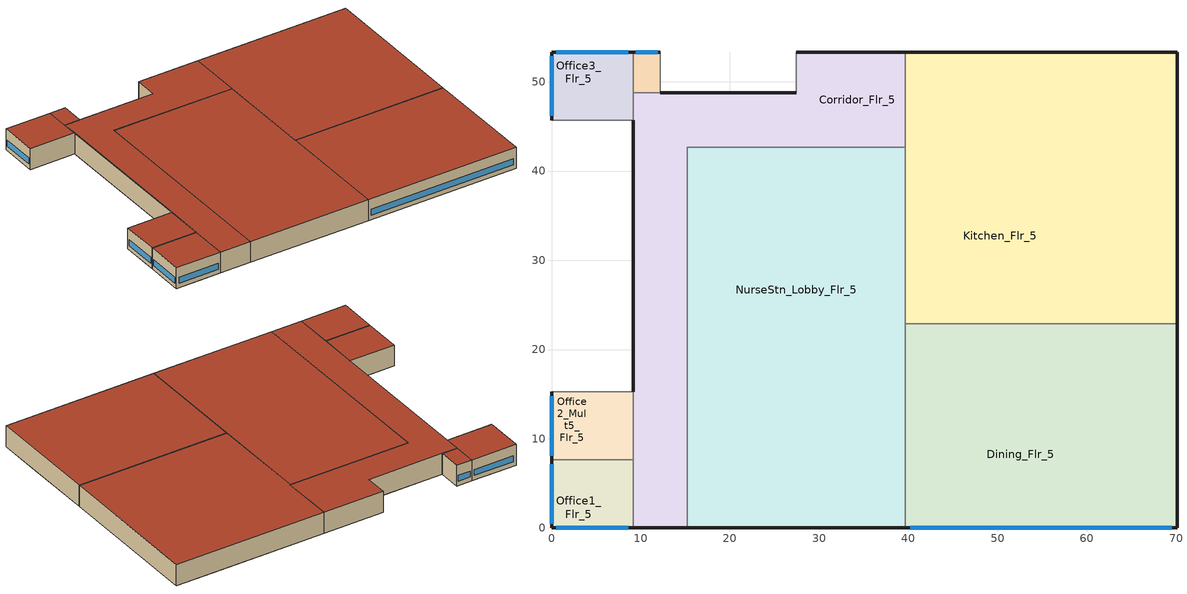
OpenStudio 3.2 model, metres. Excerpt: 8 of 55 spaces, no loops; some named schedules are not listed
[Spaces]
Corridor_Flr_5
 floor to NurseStn_Lobby_Flr_4: 15.24,42.67 15.24,33.53 9.14,33.53 9.14,42.67 z17.07
 floor to Corridor_NW_Flr_4: 39.62,53.34 39.62,42.67 9.14,42.67 9.14,48.77 28.96,48.77 28.96,53.34 z17.07
 floor to Corridor_SE_Flr_4: 15.24,10.67 15.24,4.57 9.14,4.57 9.14,10.67 z17.07
 floor adiabatic (Floor Adiabatic construction): 28.96,53.34 28.96,48.77 27.43,48.77 27.43,53.34 z17.07; 15.24,4.57 15.24,0 9.14,0 9.14,4.57 z17.07
 floor to Lab_Flr_4: 15.24,33.53 15.24,10.67 9.14,10.67 9.14,33.53 z17.07
 wall outside: 9.14,0 15.24,0 / 39.62,53.34 27.43,53.34 / 27.43,48.77 12.19,48.77 / 9.14,45.72 9.14,15.24 z17.07:21.34
 wall to Kitchen_Flr_5: 39.62,42.67 39.62,53.34 z17.07:21.34
 wall adiabatic (Wall Adiabatic construction): 27.43,53.34 27.43,48.77 z17.07:21.34
 wall to NurseStn_Lobby_Flr_5: 15.24,0 15.24,42.67 39.62,42.67 z17.07:21.34
 wall to Office1_Flr_5: 9.14,7.62 9.14,0 z17.07:21.34
 wall to Office4_Mult6_Flr_5: 12.19,48.77 9.14,48.77 z17.07:21.34
 wall to Office2_Mult5_Flr_5: 9.14,15.24 9.14,7.62 z17.07:21.34
 wall to Office3_Flr_5: 9.14,48.77 9.14,45.72 z17.07:21.34
 roof outside: 15.24,0 15.24,42.67 39.62,42.67 39.62,53.34 27.43,53.34 27.43,48.77 9.14,48.77 9.14,0 z21.34
Kitchen_Flr_5
 floor to PatRoom5_Mult10_Flr_4: 44.2,53.34 44.2,48.77 39.62,48.77 39.62,53.34 z17.07
 floor to Corridor_NW_Flr_4: 65.53,48.77 65.53,42.67 39.62,42.67 39.62,48.77 z17.07
 floor to Radiology_Flr_4: 60.96,42.67 60.96,22.86 39.62,22.86 39.62,42.67 z17.07
 floor to Corridor_SE_Flr_4: 65.53,42.67 65.53,22.86 60.96,22.86 60.96,42.67 z17.07
 floor to PatRoom4_Flr_4: 70.1,53.34 70.1,48.77 62.48,48.77 62.48,53.34 z17.07
 floor adiabatic (Floor Adiabatic construction): 70.1,48.77 70.1,22.86 65.53,22.86 65.53,48.77 z17.07; 62.48,53.34 62.48,48.77 44.2,48.77 44.2,53.34 z17.07
 wall outside: 70.1,22.86 70.1,53.34 39.62,53.34 z17.07:21.34
 wall to NurseStn_Lobby_Flr_5: 39.62,42.67 39.62,22.86 z17.07:21.34
 wall to Dining_Flr_5: 39.62,22.86 70.1,22.86 z17.07:21.34
 roof outside: 70.1,22.86 70.1,53.34 39.62,53.34 39.62,22.86 z21.34
NurseStn_Lobby_Flr_5
 floor to NurseStn_Lobby_Flr_4: 39.62,42.67 39.62,10.67 28.96,10.67 28.96,19.81 15.24,19.81 15.24,42.67 z17.07
 floor to Corridor_SE_Flr_4: 39.62,10.67 39.62,0 28.96,0 28.96,4.57 15.24,4.57 15.24,10.67 z17.07
 floor adiabatic (Floor Adiabatic construction): 28.96,4.57 28.96,0 15.24,0 15.24,4.57 z17.07
 floor to Lab_Flr_4: 28.96,19.81 28.96,10.67 15.24,10.67 15.24,19.81 z17.07
 wall outside: 15.24,0 39.62,0 z17.07:21.34
 wall to Dining_Flr_5: 39.62,0 39.62,22.86 z17.07:21.34
 roof outside: 39.62,0 39.62,42.67 15.24,42.67 15.24,0 z21.34
Office1_Flr_5
 floor to PatRoom6_Flr_4: 6.1,4.57 6.1,0 0,0 0,4.57 z17.07
 floor to PatRoom7_Mult10_Flr_4: 4.57,7.62 4.57,4.57 0,4.57 0,7.62 z17.07
 floor to Corridor_SE_Flr_4: 9.14,7.62 9.14,4.57 4.57,4.57 4.57,7.62 z17.07
 floor adiabatic (Floor Adiabatic construction): 9.14,4.57 9.14,0 6.1,0 6.1,4.57 z17.07
 wall outside: 0,7.62 0,0 9.14,0 z17.07:21.34
 wall to Office2_Mult5_Flr_5: 9.14,7.62 0,7.62 z17.07:21.34
 window: 0,7.16 0,0.46 / 0.55,0 8.6,0 z17.98:19.2
 roof outside: 9.14,0 9.14,7.62 0,7.62 0,0 z21.34
Office4_Mult6_Flr_5
 floor adiabatic (Floor Adiabatic construction): 12.19,53.34 12.19,48.77 9.14,48.77 9.14,53.34 z17.07
 wall outside: 12.19,53.34 9.14,53.34 z17.07:21.34
 wall to Office3_Flr_5: 9.14,53.34 9.14,48.77 z17.07:21.34
 wall adiabatic (Wall Adiabatic construction): 12.19,48.77 12.19,53.34 z17.07:21.34
 window: 11.88,53.34 9.45,53.34 z17.98:19.2
 roof outside: 12.19,48.77 12.19,53.34 9.14,53.34 9.14,48.77 z21.34
Office3_Flr_5
 floor to PatRoom8_Flr_4: 6.1,53.34 6.1,48.77 0,48.77 0,53.34 z17.07
 floor to Corridor_NW_Flr_4: 9.14,48.77 9.14,45.72 4.57,45.72 4.57,48.77 z17.07
 floor adiabatic (Floor Adiabatic construction): 9.14,53.34 9.14,48.77 6.1,48.77 6.1,53.34 z17.07; 4.57,48.77 4.57,45.72 0,45.72 0,48.77 z17.07
 wall outside: 9.14,53.34 0,53.34 0,45.72 z17.07:21.34
 wall adiabatic (Wall Adiabatic construction): 0,45.72 9.14,45.72 z17.07:21.34
 window: 0,52.88 0,46.18 / 8.6,53.34 0.55,53.34 z17.98:19.2
 roof outside: 9.14,45.72 9.14,53.34 0,53.34 0,45.72 z21.34
Office2_Mult5_Flr_5
 floor to PatRoom7_Mult10_Flr_4: 4.57,8.99 4.57,7.62 0,7.62 0,8.99 z17.07
 floor to Corridor_NW_Flr_4: 9.14,15.24 9.14,10.67 4.57,10.67 4.57,15.24 z17.07
 floor to Corridor_SE_Flr_4: 9.14,10.67 9.14,7.62 4.57,7.62 4.57,10.67 z17.07
 floor adiabatic (Floor Adiabatic construction): 4.57,15.24 4.57,8.99 0,8.99 0,15.24 z17.07
 wall outside: 0,15.24 0,7.62 z17.07:21.34
 wall adiabatic (Wall Adiabatic construction): 9.14,15.24 0,15.24 z17.07:21.34
 window: 0,14.78 0,8.08 z17.98:19.2
 roof outside: 9.14,7.62 9.14,15.24 0,15.24 0,7.62 z21.34
Dining_Flr_5
 floor to NurseStn_Lobby_Flr_4: 60.96,19.81 60.96,10.67 39.62,10.67 39.62,19.81 z17.07
 floor to PatRoom3_Mult10_Flr_4: 70.1,8.99 70.1,4.57 65.53,4.57 65.53,8.99 z17.07
 floor to Radiology_Flr_4: 60.96,22.86 60.96,19.81 39.62,19.81 39.62,22.86 z17.07
 floor to PatRoom2_Flr_4: 70.1,4.57 70.1,0 62.48,0 62.48,4.57 z17.07
 floor to Corridor_SE_Flr_4: 65.53,22.86 65.53,4.57 39.62,4.57 39.62,10.67 60.96,10.67 60.96,22.86 z17.07
 floor to PatRoom1_Mult10_Flr_4: 44.2,4.57 44.2,0 39.62,0 39.62,4.57 z17.07
 floor adiabatic (Floor Adiabatic construction): 70.1,22.86 70.1,8.99 65.53,8.99 65.53,22.86 z17.07; 62.48,4.57 62.48,0 44.2,0 44.2,4.57 z17.07
 wall outside: 39.62,0 70.1,0 70.1,22.86 z17.07:21.34
 window: 40.2,0 69.53,0 z17.98:19.2
 roof outside: 70.1,0 70.1,22.86 39.62,22.86 39.62,0 z21.34
[ClimateZones]
Climate Zone Institution Name 1=ASHRAE; Climate Zone Document Name 1=ANSI/ASHRAE Standard 169; Climate Zone Document Year 1=2006; Climate Zone Value 1=4A
[Building]
-Hospital-ASHRAE 169-2013-4A created: 2021-11-22 21:51:44 -0800: North Axis {deg}=0; Default Construction Set=90.1-2004 - Hospital - ASHRAE 169-2013-4A; Standards Number of Stories=6; Standards Number of Above Ground Stories=5; Standards Building Type=Hospital
[Site]
New York-John F Kennedy Intl AP_NY_USA: Latitude {deg}=40.65; Longitude {deg}=-73.8; Time Zone {hr}=-5; Elevation {m}=5; Terrain=City
[Site:WaterMainsTemperature]
Calculation Method=Correlation; Annual Average Outdoor Air Temperature {C}=12.4667; Maximum Difference In Monthly Average Outdoor Air Temperatures {deltaC}=25.2
[SizingPeriod:DesignDay] Barometric Pressure {Pa}=101241; Sky Clearness=0; Rain Indicator=0; Snow Indicator=0; Day of Month=21; Daylight Saving Time Indicator=0; Humidity Indicating Type=Wetbulb; Dry-Bulb Temperature Range Modifier Type=DefaultMultipliers
Name | Maximum Dry-Bulb Temperature {C} | Daily Dry-Bulb Temperature Range {deltaC} | Humidity Indicating Conditions at Maximum Dry-Bulb | Wind Speed {m/s} | Wind Direction {deg} | Month | Day Type | Solar Model Indicator | ASHRAE Taub | ASHRAE Taud
New.York-John.F.Kennedy.Intl.AP_NY_USA Ann Clg .4% Condns DB=>MWB | 32.1 | 7.4 | 23.1 | 5.6 | 230 | 7 | SummerDesignDay | ASHRAETau | 0.541 | 1.8
New.York-John.F.Kennedy.Intl.AP_NY_USA Ann Htg 99.6% Condns DB | -10.7 | 0 | -10.7 | 7.5 | 320 | 1 | WinterDesignDay | ASHRAEClearSky
[Site:GroundTemperature:FCfactorMethod]
January Ground Temperature {C}=14; February Ground Temperature {C}=7.3; March Ground Temperature {C}=3.3; April Ground Temperature {C}=1.2; May Ground Temperature {C}=-0.2; June Ground Temperature {C}=5.6; July Ground Temperature {C}=10.9; August Ground Temperature {C}=16.1; September Ground Temperature {C}=21.7; October Ground Temperature {C}=25; November Ground Temperature {C}=24.8; December Ground Temperature {C}=19.9
[Material:NoMass] Thermal Absorptance=0.9; Solar Absorptance=0.7
Name | Roughness | Thermal Resistance {m2-K/W} | Visible Absorptance
CP02 CARPET PAD | VeryRough | 0.21648 | 0.8
Nonres_Floor_Insulation | MediumSmooth | 2.88292 | 0.7
Typical Insulation R-6.78 | Smooth | 1.19347 | 0.7
Typical Carpet Pad | Smooth | 0.21648 | 0.8
Typical Insulation R-4.23 | Smooth | 0.745657 | 0.7
Typical Insulation R-14.76 | Smooth | 2.59864 | 0.7
Typical Insulation R-0.58 | Smooth | 0.101875 | 0.7
Typical Insulation R-0.01 | Smooth | 0.001 | 0.7
[Material]
Name | Roughness | Thickness {m} | Conductivity {W/m-K} | Density {kg/m3} | Specific Heat {J/kg-K} | Thermal Absorptance | Solar Absorptance | Visible Absorptance
100mm Normalweight concrete floor | MediumSmooth | 0.1016 | 2.31 | 2322 | 832
G01 13mm gypsum board | Smooth | 0.0127 | 0.16 | 800 | 1090 | 0.9 | 0.7 | 0.5
4 in. Normalweight Concrete Floor | MediumRough | 0.1016 | 2.31 | 2322 | 832 | 0.9 | 0.7 | 0.7
1IN Stucco | Smooth | 0.0253 | 0.6918 | 1858 | 837 | 0.9 | 0.7 | 0.92
8IN CONCRETE HW RefBldg | Rough | 0.2032 | 1.311 | 2240 | 836.8 | 0.9 | 0.7 | 0.7
1/2IN Gypsum | Smooth | 0.0127 | 0.16 | 784.9 | 830 | 0.9 | 0.4 | 0.4
Roof Membrane | VeryRough | 0.0095 | 0.16 | 1121.29 | 1460 | 0.9 | 0.7 | 0.7
Metal Roof Surface; F08 Metal surface | Smooth | 0.0008 | 45.28 | 7824 | 500 | 0.9 | 0.7 | 0.7
6 in. Normalweight Concrete Floor | MediumRough | 0.1524 | 2.31 | 2322 | 832 | 0.9 | 0.7 | 0.7
8 in. Concrete Block Basement Wall | MediumRough | 0.2032 | 1.326 | 1842 | 912 | 0.9 | 0.7 | 0.7
G05 25mm wood | MediumSmooth | 0.0254 | 0.15 | 608 | 1630 | 0.9 | 0.5 | 0.5
Std Wood 6inch | MediumSmooth | 0.15 | 0.12 | 540 | 1210 | 0.9 | 0.7 | 0.7
[Construction]
Floor Adiabatic construction: CP02 CARPET PAD, 100mm Normalweight concrete floor, Nonres_Floor_Insulation
Wall Adiabatic construction; Typical Interior Wall: G01 13mm gypsum board, G01 13mm gypsum board
Typical Insulated Exterior Mass Floor R-9.35: Typical Insulation R-6.78, 4 in. Normalweight Concrete Floor, Typical Carpet Pad
Typical Insulated Exterior Mass Wall R-6.62: 1IN Stucco, 8IN CONCRETE HW RefBldg, Typical Insulation R-4.23, 1/2IN Gypsum
Typical IEAD Roof R-15.87: Roof Membrane, Typical Insulation R-14.76, Metal Roof Surface
Typical Interior Floor: 100mm Normalweight concrete floor, CP02 CARPET PAD
Typical Interior Ceiling: CP02 CARPET PAD, 100mm Normalweight concrete floor
Typical Insulated Carpeted 6in Slab Floor: 6 in. Normalweight Concrete Floor, Typical Carpet Pad
Typical Insulated Basement Mass Wall: 8 in. Concrete Block Basement Wall
U 0.57 SHGC 0.39 Dbl Ref-D Clr 6mm/6mm Air: REF D CLEAR 6MM, AIR 6MM, CLEAR 6MM
Typical Insulated Metal Door R-1.43: F08 Metal surface, Typical Insulation R-0.58
Typical Overhead Door R-0.86: Typical Insulation R-0.01
U 1.17 SHGC 0.49 Simple Glazing Skylight U-1.17 SHGC 0.39: U 1.17 SHGC 0.49 Simple Glazing U-1.17 SHGC 0.39
Typical Interior Window: Clear 3mm
Typical Interior Door; Typical Interior Partition: G05 25mm wood
InteriorFurnishings: Std Wood 6inch
[DefaultConstructionSet]
90.1-2004 - Hospital - ASHRAE 169-2013-4A: Default Exterior Surface Constructions=Default Surface Constructions 1; Default Interior Surface Constructions=Default Surface Constructions 2; Default Ground Contact Surface Constructions=Default Surface Constructions 3; Default Exterior SubSurface Constructions=Default Sub Surface Constructions 1; Default Interior SubSurface Constructions=Default Sub Surface Constructions 2; Interior Partition Construction=Typical Interior Partition
[DefaultSurfaceConstructions]
Name | Floor Construction | Wall Construction | Roof Ceiling Construction
Default Surface Constructions 1 | Typical Insulated Exterior Mass Floor R-9.35 | Typical Insulated Exterior Mass Wall R-6.62 | Typical IEAD Roof R-15.87
Default Surface Constructions 2 | Typical Interior Floor | Typical Interior Wall | Typical Interior Ceiling
Default Surface Constructions 3 | Typical Insulated Carpeted 6in Slab Floor | Typical Insulated Basement Mass Wall
[DefaultSubSurfaceConstructions]
Name | Fixed Window Construction | Operable Window Construction | Door Construction | Glass Door Construction | Overhead Door Construction | Skylight Construction | Tubular Daylight Dome Construction | Tubular Daylight Diffuser Construction
Default Sub Surface Constructions 1 | U 0.57 SHGC 0.39 Dbl Ref-D Clr 6mm/6mm Air | U 0.57 SHGC 0.39 Dbl Ref-D Clr 6mm/6mm Air | Typical Insulated Metal Door R-1.43 | U 0.57 SHGC 0.39 Dbl Ref-D Clr 6mm/6mm Air | Typical Overhead Door R-0.86 | U 1.17 SHGC 0.49 Simple Glazing Skylight U-1.17 SHGC 0.39 | Typical Interior Window | Typical Interior Window
Default Sub Surface Constructions 2 | Typical Interior Window | Typical Interior Window | Typical Interior Door
[WindowMaterial:Glazing] Optical Data Type=SpectralAverage; Infrared Transmittance at Normal Incidence=0; Front Side Infrared Hemispherical Emissivity=0.84; Conductivity {W/m-K}=0.9; Dirt Correction Factor for Solar and Visible Transmittance=1; Solar Diffusing=No
Name | Thickness {m} | Solar Transmittance at Normal Incidence | Front Side Solar Reflectance at Normal Incidence | Back Side Solar Reflectance at Normal Incidence | Visible Transmittance at Normal Incidence | Front Side Visible Reflectance at Normal Incidence | Back Side Visible Reflectance at Normal Incidence | Back Side Infrared Hemispherical Emissivity
REF D CLEAR 6MM | 0.006 | 0.429 | 0.308 | 0.379 | 0.334 | 0.453 | 0.505 | 0.82
CLEAR 6MM | 0.006 | 0.775 | 0.071 | 0.071 | 0.881 | 0.08 | 0.08 | 0.84
Clear 3mm | 0.003 | 0.837 | 0.075 | 0.075 | 0.898 | 0.081 | 0.081 | 0.84
[WindowMaterial:Gas]
AIR 6MM: Gas Type=Air; Thickness {m}=0.0063
[WindowMaterial:SimpleGlazingSystem]
U 1.17 SHGC 0.49 Simple Glazing U-1.17 SHGC 0.39: U-Factor {W/m2-K}=6.64357; Solar Heat Gain Coefficient=0.39; Visible Transmittance=0.38
[Space] Building Story=Building Story 6; Part of Total Floor Area=Yes
Name | Space Type | Thermal Zone
Office1_Flr_5 | Hospital Office | Office1_Flr_5 ZN
Corridor_Flr_5 | Hospital Corridor | Corridor_Flr_5 ZN
Kitchen_Flr_5 | Hospital Kitchen | Kitchen_Flr_5 ZN
Office3_Flr_5 | Hospital Office | Office3_Flr_5 ZN
Office2_Mult5_Flr_5 | Hospital Office | Office2_Mult5_Flr_5 ZN
NurseStn_Lobby_Flr_5 | Hospital NurseStn | NurseStn_Lobby_Flr_5 ZN
Office4_Mult6_Flr_5 | Hospital Office | Office4_Mult6_Flr_5 ZN
Dining_Flr_5 | Hospital Dining | Dining_Flr_5 ZN
[BuildingStory]
Building Story 6: Nominal Z Coordinate {m}=17.0732
[SpaceType] Standards Building Type=Hospital
Name | Default Schedule Set | Design Specification Outdoor Air Object | Standards Space Type
Hospital Corridor | Hospital Corridor Schedule Set | Hospital Corridor Ventilation | Corridor
Hospital Dining | Hospital Dining Schedule Set | Hospital Dining Ventilation | Dining
Hospital Kitchen | Hospital Kitchen Schedule Set | Hospital Kitchen Ventilation | Kitchen
Hospital NurseStn | Hospital NurseStn Schedule Set | Hospital NurseStn Ventilation | NurseStn
Hospital Office | Hospital Office Schedule Set | Hospital Office Ventilation | Office
[People:Definition] Number of People Calculation Method=People/Area; Fraction Radiant=0.3
Name | People per Space Floor Area {person/m2}
Hospital Corridor People Definition | 0.0107639
Hospital Dining People Definition | 0.107639
Hospital Kitchen People Definition | 0.0538196
Hospital NurseStn People Definition | 0.0143483
Hospital Office People Definition | 0.0753474
[People] Work Efficiency Schedule=Work Efficiency Schedule; Clothing Insulation Schedule=Clothing Schedule; Air Velocity Schedule=Air Velocity Schedule; Multiplier=1
Name | People Definition | Space or SpaceType
Hospital Corridor People | Hospital Corridor People Definition | Hospital Corridor
Hospital Dining People | Hospital Dining People Definition | Hospital Dining
Hospital Kitchen People | Hospital Kitchen People Definition | Hospital Kitchen
Hospital NurseStn People | Hospital NurseStn People Definition | Hospital NurseStn
Hospital Office People | Hospital Office People Definition | Hospital Office
[Lights:Definition] Design Level Calculation Method=Watts/Area; Fraction Radiant=0.7; Fraction Visible=0.2; Return Air Fraction=0
Name | Watts per Space Floor Area {W/m2}
Hospital Corridor Lights Definition; Hospital NurseStn Lights Definition; Hospital Office Lights Definition | 10.7639
Hospital Dining Lights Definition | 9.68752
Hospital Kitchen Lights Definition | 12.9167
[Lights] Fraction Replaceable=1
Name | Lights Definition | Space or SpaceType
Hospital Corridor Lights | Hospital Corridor Lights Definition | Hospital Corridor
Hospital Dining Lights | Hospital Dining Lights Definition | Hospital Dining
Hospital Kitchen Lights | Hospital Kitchen Lights Definition | Hospital Kitchen
Hospital NurseStn Lights | Hospital NurseStn Lights Definition | Hospital NurseStn
Hospital Office Lights | Hospital Office Lights Definition | Hospital Office
[ElectricEquipment:Definition] Fraction Latent=0; Fraction Lost=0
Name | Design Level Calculation Method | Watts per Space Floor Area {W/m2} | Fraction Radiant | Design Level {W}
Hospital Dining Elec Equip Definition; Hospital Office Elec Equip Definition | Watts/Area | 10.7639 | 0.5
Hospital Kitchen Elec Equip Definition | Watts/Area | 80.7293 | 0.5
Hospital NurseStn Elec Equip Definition | Watts/Area | 21.5278 | 0.5
Kitchen Electric Equipment Definition1 | EquipmentLevel |  | 0.25 | 1031.8
Kitchen Electric Equipment Definition2 | EquipmentLevel |  | 0.25 | 1277.5
[ElectricEquipment]
Name | Electric Equipment Definition | Space or SpaceType | Schedule
Hospital Dining Elec Equip | Hospital Dining Elec Equip Definition | Hospital Dining
Hospital Kitchen Elec Equip | Hospital Kitchen Elec Equip Definition | Hospital Kitchen
Hospital NurseStn Elec Equip | Hospital NurseStn Elec Equip Definition | Hospital NurseStn
Hospital Office Elec Equip | Hospital Office Elec Equip Definition | Hospital Office
Kitchen_Reach-in-Freezer | Kitchen Electric Equipment Definition1 | Hospital Kitchen | Hospital ALWAYS_ON
Kitchen_Reach-in-Refrigerator | Kitchen Electric Equipment Definition2 | Hospital Kitchen | Hospital ALWAYS_ON
[DesignSpecification:OutdoorAir] Outdoor Air Method=Sum
Name | Outdoor Air Flow per Floor Area {m3/s-m2} | Outdoor Air Flow per Person {m3/s-person} | Outdoor Air Flow Rate {m3/s}
Hospital Corridor Ventilation | 0.000254
Hospital Dining Ventilation; Hospital Office Ventilation |  | 0.00943895
Hospital Kitchen Ventilation | 0 | 0 | 3.776
Hospital NurseStn Ventilation |  | 0.00707921
[DefaultScheduleSet] Number of People Schedule=Hospital BLDG_OCC_SCH; People Activity Level Schedule=Hospital ACTIVITY_SCH; Infiltration Schedule=Hospital INFIL_SCH_PNNL
Name | Lighting Schedule | Electric Equipment Schedule | Gas Equipment Schedule
Hospital Corridor Schedule Set | Hospital BLDG_LIGHT_CORRIDOR_SCH | Hospital BLDG_EQUIP_SCH
Hospital Dining Schedule Set | Hospital BLDG_LIGHT_SCH | Hospital BLDG_EQUIP_SCH
Hospital Kitchen Schedule Set | Hospital BLDG_LIGHT_SCH | Hospital BLDG_EQUIP_EXTD_SCH | Hospital BLDG_EQUIP_SCH
Hospital NurseStn Schedule Set | Hospital BLDG_LIGHT_NURSEFLR234_SCH | Hospital BLDG_EQUIP_SCH
Hospital Office Schedule Set | Hospital BLDG_LIGHT_OFFICE_SCH | Hospital BLDG_EQUIP_SCH
[ThermostatSetpoint:DualSetpoint] Heating Setpoint Temperature Schedule=Hospital HTGSETP_SCH; Cooling Setpoint Temperature Schedule=Hospital CLGSETP_SCH
Hospital Corridor Thermostat 3; Hospital Dining Thermostat 1; Hospital Kitchen Thermostat 1; Hospital NurseStn Thermostat 3; Hospital Office Thermostat 1; Hospital Office Thermostat 3; Hospital Office Thermostat 4; Hospital Office Thermostat 5
[GasEquipment:Definition]
Hospital Kitchen Gas Equip Definition: Design Level Calculation Method=Watts/Area; Watts per Space Floor Area {W/m2}=161.389; Fraction Latent=0; Fraction Radiant=0.5; Fraction Lost=0
[GasEquipment]
Hospital Kitchen Gas Equip: Gas Equipment Definition=Hospital Kitchen Gas Equip Definition; Space or SpaceType=Hospital Kitchen
[SpaceInfiltration:DesignFlowRate] Schedule=Hospital INFIL_SCH_PNNL; Design Flow Rate Calculation Method=Flow/ExteriorArea; Constant Term Coefficient=0; Temperature Term Coefficient=0; Velocity Term Coefficient=0.224; Velocity Squared Term Coefficient=0
Name | Space or SpaceType | Flow per Exterior Surface Area {m3/s-m2}
Corridor_Flr_5 Infiltration | Corridor_Flr_5 | 0.000361473
Dining_Flr_5 Infiltration | Dining_Flr_5 | 0.000252493
Kitchen_Flr_5 Infiltration | Kitchen_Flr_5 | 0.000224315
NurseStn_Lobby_Flr_5 Infiltration | NurseStn_Lobby_Flr_5 | 9.32248e-05
Office1_Flr_5 Infiltration | Office1_Flr_5 | 0.00051939
Office2_Mult5_Flr_5 Infiltration | Office2_Mult5_Flr_5 | 0.000326268
Office3_Flr_5 Infiltration | Office3_Flr_5 | 0.000519427
Office4_Mult6_Flr_5 Infiltration | Office4_Mult6_Flr_5 | 0.000495006
[ThermalZone] Use Ideal Air Loads=No
Name | Thermostat | Multiplier
Corridor_Flr_5 ZN | Hospital Corridor Thermostat 3
Dining_Flr_5 ZN | Hospital Dining Thermostat 1
Kitchen_Flr_5 ZN | Hospital Kitchen Thermostat 1
NurseStn_Lobby_Flr_5 ZN | Hospital NurseStn Thermostat 3
Office1_Flr_5 ZN | Hospital Office Thermostat 1
Office2_Mult5_Flr_5 ZN | Hospital Office Thermostat 3 | 5
Office3_Flr_5 ZN | Hospital Office Thermostat 4
Office4_Mult6_Flr_5 ZN | Hospital Office Thermostat 5 | 6
[InternalMass:Definition]
Internal Mass Definition 1: Construction=InteriorFurnishings; Design Level Calculation Method=SurfaceArea/Area; Surface Area per Space Floor Area=2
[InternalMass] Internal Mass Definition=Internal Mass Definition 1; Multiplier=1
Name | Space or SpaceType
Dining_Flr_5 Mass | Dining_Flr_5
Office4_Mult6_Flr_5 Mass | Office4_Mult6_Flr_5
NurseStn_Lobby_Flr_5 Mass | NurseStn_Lobby_Flr_5
Office1_Flr_5 Mass | Office1_Flr_5
Corridor_Flr_5 Mass | Corridor_Flr_5
Office2_Mult5_Flr_5 Mass | Office2_Mult5_Flr_5
Kitchen_Flr_5 Mass | Kitchen_Flr_5
Office3_Flr_5 Mass | Office3_Flr_5
[Exterior:Lights:Definition]
NonDimming Exterior Lights Def: Design Level {W}=16636
[Exterior:Lights]
NonDimming Exterior Lights Def: Exterior Lights Definition=NonDimming Exterior Lights Def; Schedule=Hospital Exterior_Lgt_ALWAYS_ON; Control Option=AstronomicalClock
[Exterior:FuelEquipment:Definition]
Name | Design Level {W}
Fuel equipment 1 Def | 162963
Fuel equipment 2 Def | 1295.2
[Exterior:FuelEquipment] Fuel Use Type=Electricity
Name | Exterior Fuel Equipment Definition | Schedule
Fuel equipment 1 | Fuel equipment 1 Def | Hospital BLDG_ELEVATORS
Fuel equipment 2 | Fuel equipment 2 Def | Hospital ELEV_LIGHT_FAN_SCH_24_7
[Schedule:Ruleset]
Name | Default Day Schedule | Summer Design Day Schedule | Winter Design Day Schedule
Hospital BLDG_OCC_SCH | Hospital BLDG_OCC_SCH Default | Hospital BLDG_OCC_SCH Summer Design Day | Hospital BLDG_OCC_SCH Winter Design Day
Hospital INFIL_SCH_PNNL | Hospital INFIL_SCH_PNNL Default | Hospital INFIL_SCH_PNNL Summer Design Day | Hospital INFIL_SCH_PNNL Winter Design Day
Hospital HTGSETP_SCH | Hospital HTGSETP_SCH Default | Hospital HTGSETP_SCH Summer Design Day | Hospital HTGSETP_SCH Winter Design Day
Hospital CLGSETP_SCH | Hospital CLGSETP_SCH Default | Hospital CLGSETP_SCH Summer Design Day | Hospital CLGSETP_SCH Winter Design Day
Hospital Exterior_Lgt_ALWAYS_ON | Hospital Exterior_Lgt_ALWAYS_ON Default | Hospital Exterior_Lgt_ALWAYS_ON Summer Design Day | Hospital Exterior_Lgt_ALWAYS_ON Winter Design Day
Hospital BLDG_ELEVATORS | Hospital BLDG_ELEVATORS Default | Hospital BLDG_ELEVATORS Summer Design Day | Hospital BLDG_ELEVATORS Winter Design Day
Hospital ELEV_LIGHT_FAN_SCH_24_7 | Hospital ELEV_LIGHT_FAN_SCH_24_7 Default | Hospital ELEV_LIGHT_FAN_SCH_24_7 Summer Design Day | Hospital ELEV_LIGHT_FAN_SCH_24_7 Winter Design Day
